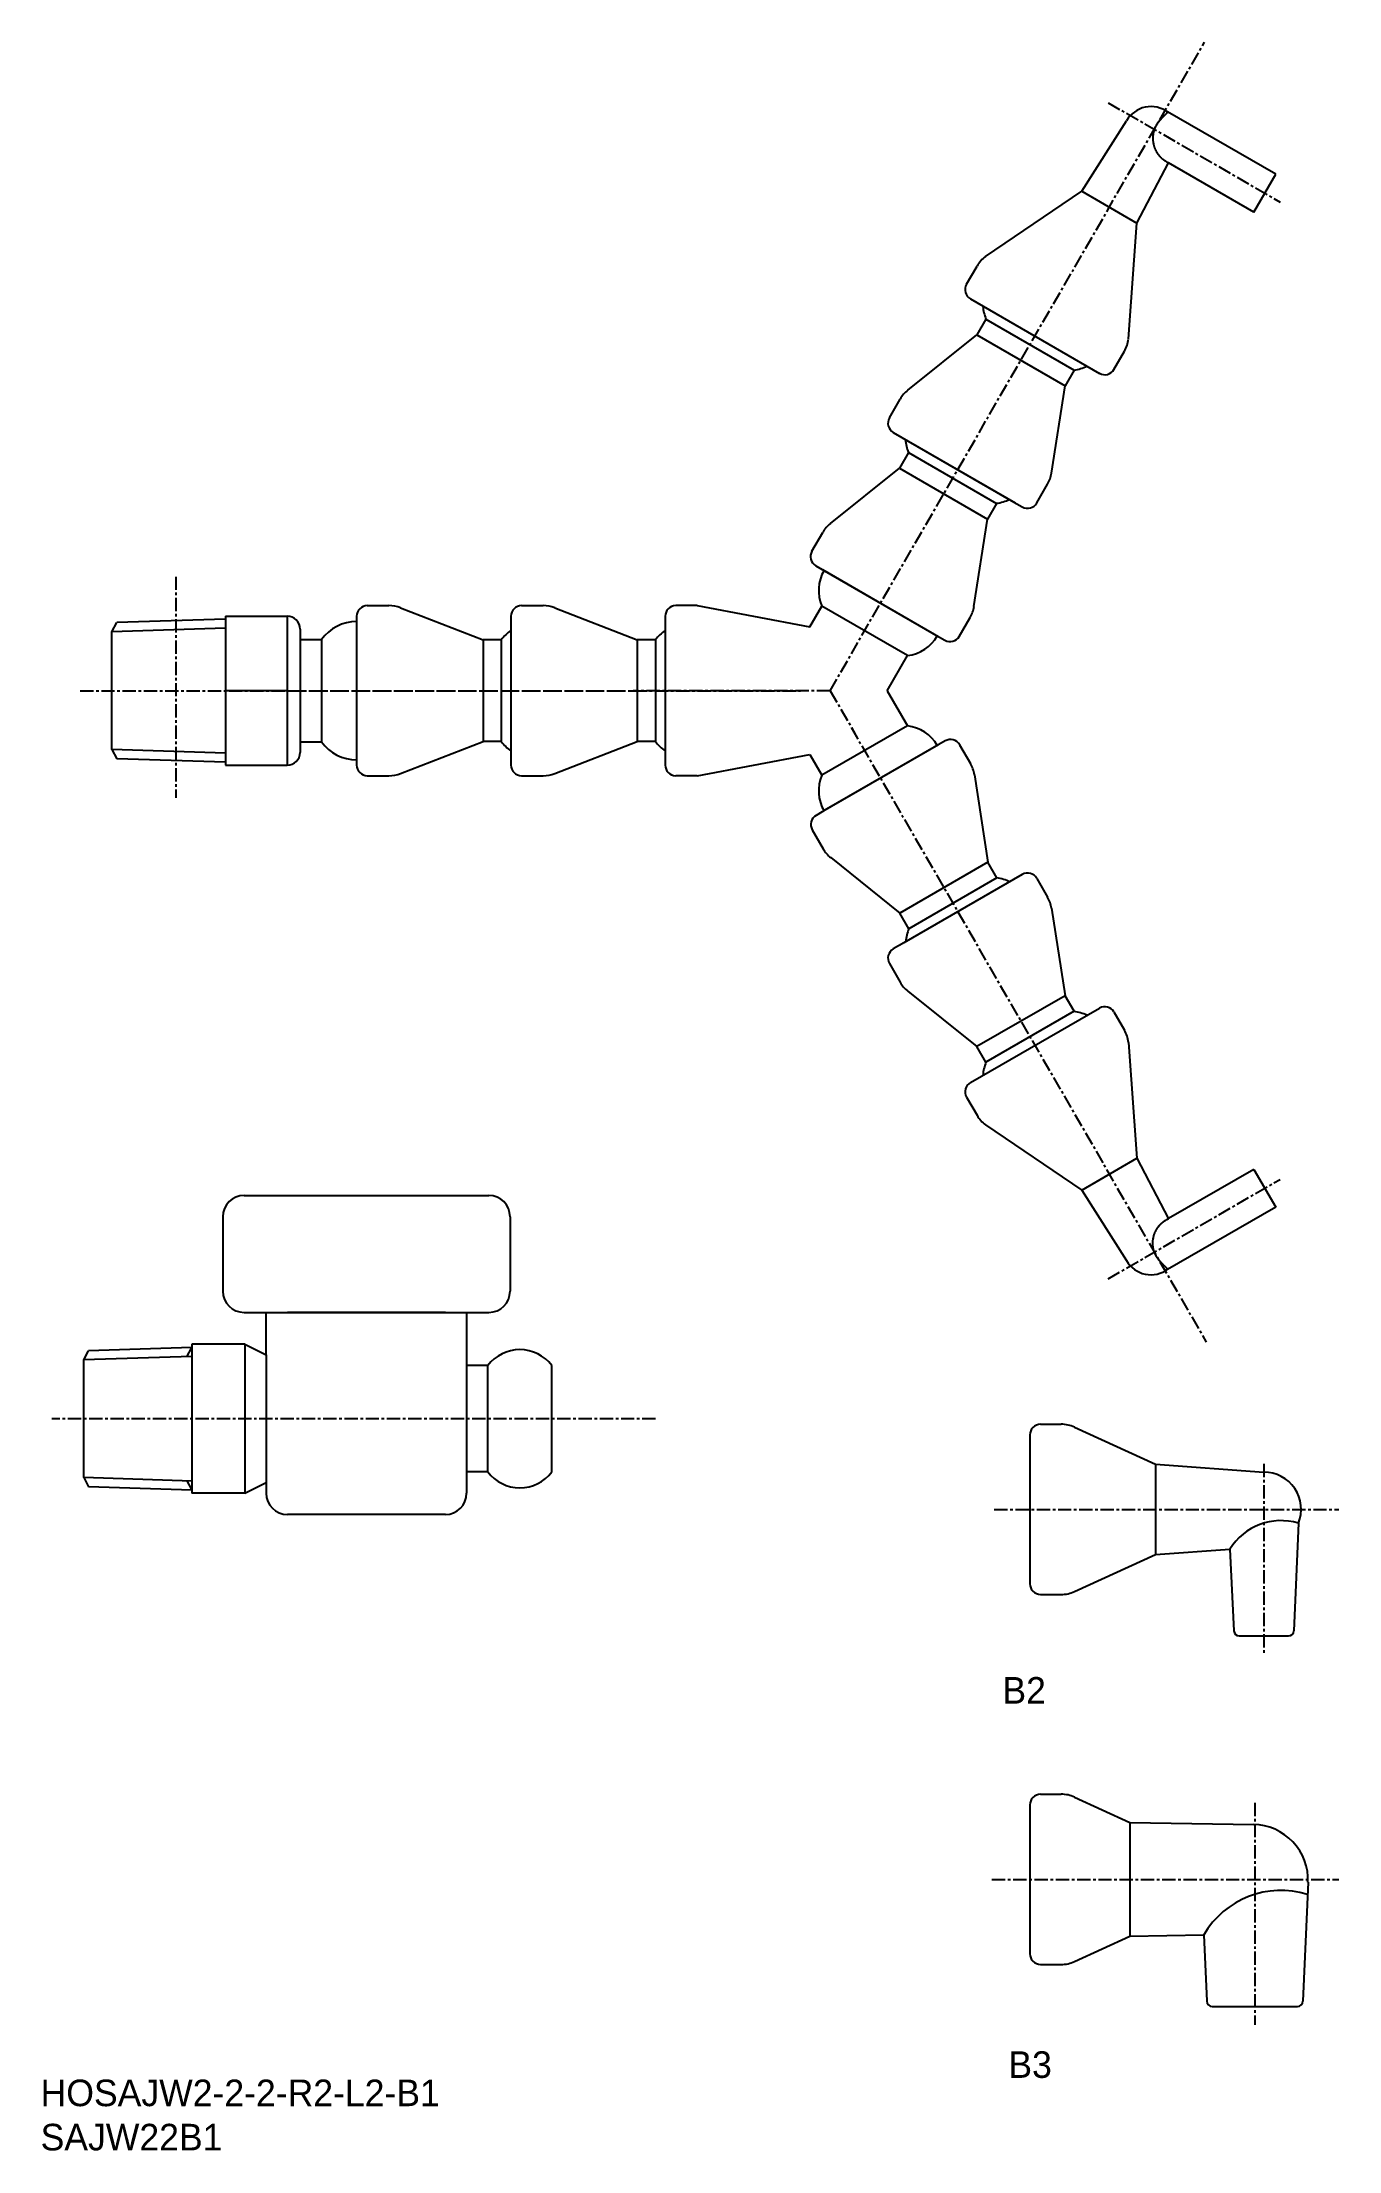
# Model space of a CAD drawing. Extents: x 359 to 481, y 324 to 522.
import ezdxf

# ---------------------------------------------------------------- set-up
doc = ezdxf.new("R2010")
doc.units = 0
doc.linetypes.add('CENTER', pattern=[2, 1.25, -0.25, 0.25, -0.25])
doc.layers.get('0').update_dxf_attribs({"linetype": 'CONTINUOUS'})
doc.layers.add('CENTER', color=1, linetype='CENTER')

msp = doc.modelspace()

# ---------------------------------------------------------------- linework, layer by layer
at = {"color": 7, "linetype": 'CONTINUOUS'}
for p, q in [((475.3, 509.96), (464.9, 515.96)), ((473.25, 506.41), (465.22, 511.04)), ((473.25, 506.41), (475.3, 509.96)), ((376.58, 468.12), (366.36, 467.8)), ((417.9, 468.4), (417.9, 454.4)), ((420.9, 469.4), (418.9, 469.4)), ((420.9, 469.4), (431.5, 467.4)), ((431.5, 467.4), (432.63, 469.35)), ((440.68, 464.7), (432.63, 469.35)), ((365.9, 466.93), (366.36, 467.8)), ((365.9, 455.87), (365.9, 466.93)), ((383.58, 466.2), (385.6, 466.2)), ((438.77, 461.4), (440.68, 464.7)), ((438.77, 461.4), (440.68, 458.1)), ((440.68, 458.1), (432.63, 453.45)), ((383.58, 456.6), (385.6, 456.6)), ((365.9, 455.87), (366.36, 454.99)), ((376.58, 454.68), (366.36, 454.99)), ((420.9, 453.4), (431.5, 455.4)), ((431.5, 455.4), (432.63, 453.45)), ((420.9, 453.4), (418.9, 453.4)), ((473.25, 416.39), (465.22, 411.76)), ((473.25, 416.39), (475.3, 412.84)), ((378.32, 413.94), (401.32, 413.94)), ((475.3, 412.84), (464.9, 406.84)), ((376.32, 411.94), (376.32, 404.94)), ((403.32, 411.94), (403.32, 404.94)), ((378.32, 402.94), (401.32, 402.94)), ((380.4, 398.94), (380.4, 402.94)), ((397.24, 402.94), (382.4, 402.94)), ((399.24, 402.94), (399.24, 385.94)), ((363.24, 398.47), (363.69, 399.34)), ((373.4, 399.65), (363.69, 399.34)), ((373.4, 399.94), (373.4, 385.94)), ((378.4, 399.94), (373.4, 399.94)), ((378.4, 399.94), (378.4, 385.94)), ((378.4, 399.94), (380.4, 398.94)), ((380.4, 398.94), (380.4, 386.94)), ((363.24, 387.4), (363.24, 398.47)), ((401.24, 397.94), (399.24, 397.94)), ((401.24, 387.94), (401.24, 397.94)), ((407.24, 387.94), (407.24, 397.94)), ((363.24, 387.4), (363.69, 386.53)), ((378.4, 385.94), (380.4, 386.94)), ((380.4, 386.94), (380.4, 385.94)), ((401.24, 387.94), (399.24, 387.94)), ((373.4, 386.23), (363.69, 386.53)), ((378.4, 385.94), (373.4, 385.94)), ((397.24, 383.94), (382.4, 383.94))]:
    msp.add_line(p, q, dxfattribs=at)
for p, q in [((457.06, 508.37), (461.26, 514.98)), ((462.25, 505.37), (465.22, 511.05)), ((448.02, 502.23), (457.06, 508.37)), ((457.06, 508.37), (462.25, 505.37)), ((461.46, 494.47), (462.25, 505.37)), ((446.23, 499.61), (447.22, 501.33)), ((446.59, 498.24), (458.72, 491.24)), ((446.59, 498.24), (458.72, 491.24)), ((446.59, 498.24), (458.72, 491.24)), ((446.59, 498.24), (458.72, 491.24)), ((448.05, 496.34), (447.2, 494.87)), ((448.05, 496.34), (456.34, 491.55)), ((448.05, 496.34), (456.34, 491.55)), ((440.71, 489.65), (447.2, 494.87)), ((447.2, 494.87), (455.49, 490.08)), ((460.08, 491.61), (461.08, 493.33)), ((454.22, 481.86), (455.49, 490.08)), ((456.34, 491.55), (455.49, 490.08)), ((438.98, 487.05), (440, 488.82)), ((439.34, 485.68), (450.47, 479.26)), ((439.97, 485.32), (450.84, 479.05)), ((433.43, 477.12), (439.92, 482.33)), ((440.77, 483.8), (439.92, 482.33)), ((439.92, 482.33), (448.2, 477.54)), ((440.77, 483.8), (449.05, 479.01)), ((440.77, 483.8), (449.05, 479.01)), ((452.83, 479.05), (453.85, 480.82)), ((449.05, 479.01), (448.2, 477.54)), ((450.47, 479.26), (451.47, 478.68)), ((431.69, 474.51), (432.71, 476.28)), ((446.93, 469.32), (448.2, 477.54)), ((432.06, 473.15), (443.19, 466.72)), ((432.69, 472.78), (443.55, 466.51)), ((376.58, 468.4), (376.58, 454.4)), ((376.58, 468.4), (376.58, 454.4)), ((376.58, 468.4), (382.38, 468.4)), ((382.38, 468.4), (382.38, 454.4)), ((388.9, 468.4), (388.9, 455.55)), ((389.9, 469.4), (391.94, 469.4)), ((393.03, 469.2), (400.78, 466.19)), ((403.4, 468.4), (403.4, 455.55)), ((404.4, 469.4), (406.44, 469.4)), ((407.53, 469.2), (415.28, 466.19)), ((445.55, 466.51), (446.57, 468.28)), ((383.58, 467.2), (383.58, 455.6)), ((385.6, 466.2), (385.6, 456.6)), ((388.9, 467.67), (388.9, 455.13)), ((400.78, 466.19), (400.78, 456.61)), ((402.48, 466.19), (400.78, 466.19)), ((402.48, 466.19), (402.48, 456.61)), ((402.48, 466.19), (402.48, 456.61)), ((403.4, 467.67), (403.4, 455.13)), ((415.28, 466.19), (415.28, 456.61)), ((416.98, 466.19), (415.28, 466.19)), ((416.98, 466.19), (416.98, 456.61)), ((416.98, 466.19), (416.98, 456.61)), ((443.19, 466.72), (444.18, 466.15)), ((382.38, 461.4), (376.58, 461.4)), ((382.38, 461.4), (376.58, 461.4)), ((393.03, 453.6), (400.78, 456.61)), ((402.48, 456.61), (400.78, 456.61)), ((407.53, 453.6), (415.28, 456.61)), ((416.98, 456.61), (415.28, 456.61)), ((443.59, 456.31), (432.72, 450.04)), ((444.22, 456.67), (433.08, 450.25)), ((445.58, 456.31), (446.6, 454.54)), ((376.58, 454.4), (382.38, 454.4)), ((388.9, 455.55), (388.9, 454.4)), ((403.4, 455.55), (403.4, 454.4)), ((389.9, 453.4), (391.94, 453.4)), ((404.4, 453.4), (406.44, 453.4)), ((446.97, 453.5), (448.24, 445.28)), ((433.08, 450.25), (432.09, 449.67)), ((431.73, 448.31), (432.75, 446.54)), ((433.46, 445.7), (439.95, 440.49)), ((448.24, 445.28), (439.95, 440.49)), ((449.09, 443.8), (448.24, 445.28)), ((450.84, 443.75), (439.97, 437.48)), ((451.47, 444.12), (440.33, 437.69)), ((449.09, 443.8), (440.8, 439.02)), ((449.09, 443.8), (440.8, 439.02)), ((452.83, 443.75), (453.85, 441.98)), ((440.8, 439.02), (439.95, 440.49)), ((454.22, 440.94), (455.49, 432.72)), ((440.33, 437.69), (439.34, 437.12)), ((438.98, 435.75), (440, 433.98)), ((440.71, 433.15), (447.2, 427.93)), ((455.49, 432.72), (447.2, 427.93)), ((456.34, 431.25), (455.49, 432.72)), ((446.59, 424.56), (458.72, 431.56)), ((446.59, 424.56), (458.72, 431.56)), ((446.59, 424.56), (458.72, 431.56)), ((446.59, 424.56), (458.72, 431.56)), ((456.34, 431.25), (448.05, 426.46)), ((456.34, 431.25), (448.05, 426.46)), ((460.08, 431.19), (461.08, 429.47)), ((461.46, 428.33), (462.25, 417.43)), ((448.05, 426.46), (447.2, 427.93)), ((446.23, 423.19), (447.22, 421.47)), ((448.02, 420.57), (457.06, 414.43)), ((457.06, 414.43), (462.25, 417.43)), ((462.25, 417.43), (465.22, 411.75)), ((457.06, 414.43), (461.26, 407.82)), ((452.18, 391.42), (452.18, 377.42)), ((452.18, 391.42), (452.18, 377.42)), ((452.18, 391.42), (452.18, 377.42)), ((452.18, 391.42), (452.18, 377.42)), ((452.18, 391.42), (452.18, 377.42)), ((452.18, 391.42), (452.18, 377.42)), ((453.18, 392.42), (455.13, 392.42)), ((456.37, 392.14), (463.98, 388.67)), ((463.98, 388.67), (463.98, 380.17)), ((463.98, 388.67), (474.18, 387.92)), ((477.43, 383.12), (477, 372.99)), ((456.37, 376.69), (463.98, 380.17)), ((463.98, 380.17), (470.99, 380.68)), ((470.99, 380.68), (471.36, 372.99)), ((453.18, 376.42), (455.13, 376.42)), ((471.86, 372.52), (476.5, 372.52)), ((453.18, 357.63), (455.13, 357.63)), ((456.37, 357.36), (461.57, 354.98)), ((452.18, 356.63), (452.18, 342.63)), ((452.18, 356.63), (452.18, 342.63)), ((452.18, 356.63), (452.18, 342.63)), ((452.18, 356.63), (452.18, 342.63)), ((452.18, 356.63), (452.18, 342.63)), ((452.18, 356.63), (452.18, 342.63)), ((452.18, 356.63), (452.18, 342.63)), ((461.57, 354.98), (461.57, 344.28)), ((461.57, 354.98), (473.22, 354.78)), ((478.33, 349.36), (477.85, 338.16)), ((456.37, 341.9), (461.57, 344.28)), ((461.57, 344.28), (468.54, 344.4)), ((468.54, 344.4), (468.81, 338.16)), ((453.18, 341.63), (455.13, 341.63)), ((469.31, 337.68), (477.35, 337.68))]:
    msp.add_line(p, q)
at = {"color": 3, "linetype": 'CONTINUOUS'}
for p, q in [((376.58, 467.27), (365.9, 466.93)), ((376.58, 455.53), (365.9, 455.87)), ((373.4, 398.79), (363.24, 398.47)), ((372.95, 398.77), (373.4, 399.65)), ((373.4, 387.08), (363.24, 387.4)), ((372.95, 387.1), (373.4, 386.23))]:
    msp.add_line(p, q, dxfattribs=at)
at = {"color": 1, "linetype": 'CENTER'}
msp.add_line((474.18, 388.69), (474.18, 370.71), dxfattribs=at)
at = {"color": 7}
for points in [[(465.15, 515.8, 0), (465.14, 515.78, 0), (465.12, 515.76, 0), (465.1, 515.74, 0), (465.08, 515.72, 0), (465.06, 515.7, 0), (465.04, 515.69, 0), (465.02, 515.67, 0), (465, 515.65, 0), (464.98, 515.63, 0), (464.96, 515.61, 0), (464.94, 515.59, 0), (464.92, 515.57, 0), (464.9, 515.56, 0), (464.88, 515.54, 0), (464.86, 515.52, 0), (464.84, 515.5, 0), (464.82, 515.48, 0), (464.81, 515.46, 0), (464.79, 515.44, 0), (464.77, 515.43, 0), (464.75, 515.41, 0), (464.73, 515.39, 0), (464.71, 515.37, 0), (464.69, 515.35, 0), (464.67, 515.33, 0), (464.66, 515.31, 0), (464.64, 515.29, 0), (464.62, 515.28, 0), (464.6, 515.26, 0), (464.58, 515.24, 0), (464.56, 515.22, 0), (464.55, 515.2, 0), (464.53, 515.18, 0), (464.51, 515.16, 0), (464.49, 515.14, 0), (464.48, 515.12, 0), (464.46, 515.1, 0), (464.44, 515.08, 0), (464.42, 515.06, 0), (464.41, 515.04, 0), (464.39, 515.02, 0), (464.37, 515, 0), (464.36, 514.98, 0), (464.34, 514.96, 0), (464.32, 514.94, 0), (464.31, 514.92, 0), (464.29, 514.9, 0), (464.28, 514.88, 0), (464.26, 514.86, 0), (464.25, 514.84, 0), (464.23, 514.82, 0), (464.22, 514.8, 0), (464.2, 514.78, 0), (464.19, 514.76, 0), (464.17, 514.74, 0), (464.16, 514.72, 0), (464.14, 514.7, 0), (464.13, 514.68, 0), (464.12, 514.65, 0), (464.1, 514.63, 0), (464.09, 514.61, 0), (464.08, 514.59, 0), (464.06, 514.57, 0), (464.05, 514.55, 0), (464.04, 514.52, 0), (464.03, 514.5, 0), (464.01, 514.48, 0), (464, 514.46, 0), (463.99, 514.43, 0), (463.98, 514.41, 0), (463.97, 514.39, 0), (463.96, 514.37, 0), (463.95, 514.34, 0), (463.93, 514.32, 0), (463.92, 514.3, 0), (463.92, 514.27, 0), (463.91, 514.25, 0), (463.9, 514.23, 0), (463.89, 514.2, 0), (463.88, 514.18, 0), (463.87, 514.16, 0), (463.86, 514.13, 0), (463.85, 514.11, 0), (463.85, 514.08, 0), (463.84, 514.06, 0), (463.83, 514.03, 0), (463.82, 514.01, 0), (463.82, 513.99, 0), (463.81, 513.96, 0), (463.8, 513.94, 0), (463.8, 513.91, 0), (463.79, 513.89, 0), (463.79, 513.86, 0), (463.78, 513.83, 0), (463.78, 513.81, 0), (463.77, 513.78, 0), (463.77, 513.76, 0), (463.77, 513.73, 0), (463.76, 513.71, 0), (463.76, 513.68, 0), (463.76, 513.65, 0), (463.75, 513.63, 0), (463.75, 513.6, 0), (463.75, 513.58, 0), (463.75, 513.55, 0), (463.74, 513.52, 0), (463.74, 513.5, 0), (463.74, 513.47, 0), (463.74, 513.45, 0), (463.74, 513.42, 0), (463.74, 513.39, 0), (463.74, 513.37, 0), (463.74, 513.34, 0), (463.74, 513.31, 0), (463.74, 513.29, 0), (463.74, 513.26, 0), (463.74, 513.23, 0), (463.74, 513.21, 0), (463.74, 513.18, 0), (463.75, 513.15, 0), (463.75, 513.13, 0), (463.75, 513.1, 0), (463.75, 513.08, 0), (463.76, 513.05, 0), (463.76, 513.02, 0), (463.76, 513, 0), (463.77, 512.97, 0), (463.77, 512.94, 0), (463.78, 512.92, 0), (463.78, 512.89, 0), (463.79, 512.87, 0), (463.79, 512.84, 0), (463.8, 512.81, 0), (463.8, 512.79, 0), (463.81, 512.76, 0), (463.81, 512.74, 0), (463.82, 512.71, 0), (463.83, 512.68, 0), (463.84, 512.66, 0), (463.84, 512.63, 0), (463.85, 512.61, 0), (463.86, 512.58, 0), (463.87, 512.56, 0), (463.87, 512.53, 0), (463.88, 512.51, 0), (463.89, 512.48, 0), (463.9, 512.46, 0), (463.91, 512.43, 0), (463.92, 512.41, 0), (463.93, 512.38, 0), (463.94, 512.36, 0), (463.95, 512.33, 0), (463.96, 512.31, 0), (463.97, 512.29, 0), (463.98, 512.26, 0), (463.99, 512.24, 0), (464.01, 512.21, 0), (464.02, 512.19, 0), (464.03, 512.17, 0), (464.04, 512.14, 0), (464.06, 512.12, 0), (464.07, 512.1, 0), (464.08, 512.08, 0), (464.09, 512.05, 0), (464.11, 512.03, 0), (464.12, 512.01, 0), (464.14, 511.98, 0), (464.15, 511.96, 0), (464.16, 511.94, 0), (464.18, 511.92, 0), (464.19, 511.9, 0), (464.21, 511.88, 0), (464.22, 511.85, 0), (464.24, 511.83, 0), (464.26, 511.81, 0), (464.27, 511.79, 0), (464.29, 511.77, 0), (464.3, 511.75, 0), (464.32, 511.73, 0), (464.34, 511.71, 0), (464.35, 511.69, 0), (464.37, 511.67, 0), (464.39, 511.65, 0), (464.41, 511.63, 0), (464.42, 511.61, 0), (464.44, 511.59, 0), (464.46, 511.58, 0), (464.48, 511.56, 0), (464.5, 511.54, 0), (464.52, 511.52, 0), (464.53, 511.5, 0), (464.55, 511.48, 0), (464.57, 511.47, 0), (464.59, 511.45, 0), (464.61, 511.43, 0), (464.63, 511.42, 0), (464.65, 511.4, 0), (464.67, 511.38, 0), (464.69, 511.37, 0), (464.71, 511.35, 0), (464.73, 511.34, 0), (464.75, 511.32, 0), (464.77, 511.31, 0), (464.8, 511.29, 0), (464.82, 511.28, 0), (464.84, 511.26, 0), (464.86, 511.25, 0), (464.88, 511.23, 0), (464.9, 511.22, 0), (464.93, 511.21, 0), (464.95, 511.19, 0), (464.97, 511.18, 0), (464.99, 511.17, 0), (465.01, 511.15, 0), (465.04, 511.14, 0), (465.06, 511.13, 0), (465.08, 511.12, 0), (465.1, 511.11, 0), (465.13, 511.09, 0), (465.15, 511.08, 0), (465.17, 511.07, 0), (465.2, 511.06, 0), (465.22, 511.04, 0)], [(465.15, 407, 0), (465.14, 407.02, 0), (465.12, 407.04, 0), (465.1, 407.06, 0), (465.08, 407.08, 0), (465.06, 407.1, 0), (465.04, 407.11, 0), (465.02, 407.13, 0), (465, 407.15, 0), (464.98, 407.17, 0), (464.96, 407.19, 0), (464.94, 407.21, 0), (464.92, 407.22, 0), (464.9, 407.24, 0), (464.88, 407.26, 0), (464.86, 407.28, 0), (464.84, 407.3, 0), (464.82, 407.32, 0), (464.81, 407.34, 0), (464.79, 407.36, 0), (464.77, 407.37, 0), (464.75, 407.39, 0), (464.73, 407.41, 0), (464.71, 407.43, 0), (464.69, 407.45, 0), (464.67, 407.47, 0), (464.66, 407.49, 0), (464.64, 407.51, 0), (464.62, 407.52, 0), (464.6, 407.54, 0), (464.58, 407.56, 0), (464.56, 407.58, 0), (464.55, 407.6, 0), (464.53, 407.62, 0), (464.51, 407.64, 0), (464.49, 407.66, 0), (464.48, 407.68, 0), (464.46, 407.7, 0), (464.44, 407.72, 0), (464.42, 407.74, 0), (464.41, 407.76, 0), (464.39, 407.78, 0), (464.37, 407.8, 0), (464.36, 407.82, 0), (464.34, 407.84, 0), (464.32, 407.86, 0), (464.31, 407.88, 0), (464.29, 407.9, 0), (464.28, 407.92, 0), (464.26, 407.94, 0), (464.25, 407.96, 0), (464.23, 407.98, 0), (464.22, 408, 0), (464.2, 408.02, 0), (464.19, 408.04, 0), (464.17, 408.06, 0), (464.16, 408.08, 0), (464.14, 408.1, 0), (464.13, 408.12, 0), (464.12, 408.15, 0), (464.1, 408.17, 0), (464.09, 408.19, 0), (464.08, 408.21, 0), (464.06, 408.23, 0), (464.05, 408.25, 0), (464.04, 408.28, 0), (464.03, 408.3, 0), (464.01, 408.32, 0), (464, 408.34, 0), (463.99, 408.36, 0), (463.98, 408.39, 0), (463.97, 408.41, 0), (463.96, 408.43, 0), (463.95, 408.46, 0), (463.93, 408.48, 0), (463.92, 408.5, 0), (463.92, 408.53, 0), (463.91, 408.55, 0), (463.9, 408.57, 0), (463.89, 408.6, 0), (463.88, 408.62, 0), (463.87, 408.64, 0), (463.86, 408.67, 0), (463.85, 408.69, 0), (463.85, 408.72, 0), (463.84, 408.74, 0), (463.83, 408.77, 0), (463.82, 408.79, 0), (463.82, 408.81, 0), (463.81, 408.84, 0), (463.8, 408.86, 0), (463.8, 408.89, 0), (463.79, 408.91, 0), (463.79, 408.94, 0), (463.78, 408.97, 0), (463.78, 408.99, 0), (463.77, 409.02, 0), (463.77, 409.04, 0), (463.77, 409.07, 0), (463.76, 409.09, 0), (463.76, 409.12, 0), (463.76, 409.15, 0), (463.75, 409.17, 0), (463.75, 409.2, 0), (463.75, 409.22, 0), (463.75, 409.25, 0), (463.74, 409.28, 0), (463.74, 409.3, 0), (463.74, 409.33, 0), (463.74, 409.35, 0), (463.74, 409.38, 0), (463.74, 409.41, 0), (463.74, 409.43, 0), (463.74, 409.46, 0), (463.74, 409.49, 0), (463.74, 409.51, 0), (463.74, 409.54, 0), (463.74, 409.57, 0), (463.74, 409.59, 0), (463.74, 409.62, 0), (463.75, 409.64, 0), (463.75, 409.67, 0), (463.75, 409.7, 0), (463.75, 409.72, 0), (463.76, 409.75, 0), (463.76, 409.78, 0), (463.76, 409.8, 0), (463.77, 409.83, 0), (463.77, 409.86, 0), (463.78, 409.88, 0), (463.78, 409.91, 0), (463.79, 409.93, 0), (463.79, 409.96, 0), (463.8, 409.99, 0), (463.8, 410.01, 0), (463.81, 410.04, 0), (463.81, 410.06, 0), (463.82, 410.09, 0), (463.83, 410.12, 0), (463.84, 410.14, 0), (463.84, 410.17, 0), (463.85, 410.19, 0), (463.86, 410.22, 0), (463.87, 410.24, 0), (463.87, 410.27, 0), (463.88, 410.29, 0), (463.89, 410.32, 0), (463.9, 410.34, 0), (463.91, 410.37, 0), (463.92, 410.39, 0), (463.93, 410.42, 0), (463.94, 410.44, 0), (463.95, 410.47, 0), (463.96, 410.49, 0), (463.97, 410.51, 0), (463.98, 410.54, 0), (463.99, 410.56, 0), (464.01, 410.59, 0), (464.02, 410.61, 0), (464.03, 410.63, 0), (464.04, 410.66, 0), (464.06, 410.68, 0), (464.07, 410.7, 0), (464.08, 410.72, 0), (464.09, 410.75, 0), (464.11, 410.77, 0), (464.12, 410.79, 0), (464.14, 410.82, 0), (464.15, 410.84, 0), (464.16, 410.86, 0), (464.18, 410.88, 0), (464.19, 410.9, 0), (464.21, 410.92, 0), (464.22, 410.94, 0), (464.24, 410.97, 0), (464.26, 410.99, 0), (464.27, 411.01, 0), (464.29, 411.03, 0), (464.3, 411.05, 0), (464.32, 411.07, 0), (464.34, 411.09, 0), (464.35, 411.11, 0), (464.37, 411.13, 0), (464.39, 411.15, 0), (464.41, 411.17, 0), (464.42, 411.19, 0), (464.44, 411.21, 0), (464.46, 411.22, 0), (464.48, 411.24, 0), (464.5, 411.26, 0), (464.52, 411.28, 0), (464.53, 411.3, 0), (464.55, 411.32, 0), (464.57, 411.33, 0), (464.59, 411.35, 0), (464.61, 411.37, 0), (464.63, 411.38, 0), (464.65, 411.4, 0), (464.67, 411.42, 0), (464.69, 411.43, 0), (464.71, 411.45, 0), (464.73, 411.46, 0), (464.75, 411.48, 0), (464.77, 411.49, 0), (464.8, 411.51, 0), (464.82, 411.52, 0), (464.84, 411.54, 0), (464.86, 411.55, 0), (464.88, 411.57, 0), (464.9, 411.58, 0), (464.93, 411.59, 0), (464.95, 411.61, 0), (464.97, 411.62, 0), (464.99, 411.63, 0), (465.01, 411.64, 0), (465.04, 411.66, 0), (465.06, 411.67, 0), (465.08, 411.68, 0), (465.1, 411.69, 0), (465.13, 411.71, 0), (465.15, 411.72, 0), (465.17, 411.73, 0), (465.2, 411.74, 0), (465.22, 411.76, 0)]]:
    msp.add_polyline3d(points, dxfattribs=at)
at = {"color": 7, "linetype": 'CONTINUOUS'}
for centre, radius, start, end in [((463.57, 513.65), 2.67, 53.5652, 150), ((452.29, 498), 4.55, 185.4351, 201.4281), ((455.66, 496.05), 4.55, 278.5719, 294.5649), ((445, 485.46), 4.55, 185.4351, 201.4281), ((448.38, 483.52), 4.55, 278.5719, 294.5649), ((436.08, 470.83), 3.75, 150, 203.1301), ((418.9, 468.4), 1, 90, 180), ((388.9, 463.85), 4.05, 90, 144.5107), ((406.04, 463.35), 4.55, 125.4351, 141.4281), ((420.54, 463.35), 4.55, 125.4351, 141.4281), ((440.23, 468.43), 3.75, 276.8699, 330), ((440.23, 454.37), 3.75, 30, 83.1301), ((388.9, 458.95), 4.05, 215.4893, 270), ((406.04, 459.45), 4.55, 218.5719, 234.5649), ((420.54, 459.45), 4.55, 218.5719, 234.5649), ((418.9, 454.4), 1, 180, 270), ((436.08, 451.97), 3.75, 156.8699, 210), ((448.41, 439.3), 4.55, 65.4351, 81.4281), ((445.04, 437.36), 4.55, 158.5719, 174.5649), ((455.66, 426.74), 4.55, 65.4351, 81.4281), ((452.29, 424.8), 4.55, 158.5719, 174.5649), ((378.32, 411.94), 2, 90, 180), ((401.32, 411.94), 2, 0, 90), ((463.57, 409.15), 2.67, 210, 306.4348), ((378.32, 404.94), 2, 180, 270), ((401.32, 404.94), 2, 270, 0), ((404.24, 395.69), 3.75, 36.8699, 143.1301), ((404.24, 390.19), 3.75, 216.8699, 323.1301), ((382.4, 385.94), 2, 180, 270), ((397.24, 385.94), 2, 270, 0)]:
    msp.add_arc(centre, radius, start, end, dxfattribs=at)
for centre, radius, start, end in [((449.82, 499.83), 3, 126.9109, 150), ((447.09, 499.11), 1, 150, 240), ((458.48, 494.83), 3, 330, 353.0389), ((459.22, 492.11), 1, 240, 330), ((442.59, 487.32), 3, 128.7832, 150), ((439.84, 486.55), 1, 150, 240), ((451.25, 482.32), 3, 330, 351.2168), ((451.97, 479.55), 1, 240, 330), ((435.31, 474.78), 3, 128.7832, 150), ((432.56, 474.01), 1, 150, 240), ((382.38, 467.2), 1.2, 0, 90), ((389.9, 468.4), 1, 90, 180), ((391.94, 466.4), 3, 68.7832, 90), ((404.4, 468.4), 1, 90, 180), ((406.44, 466.4), 3, 68.7832, 90), ((443.97, 469.78), 3, 330, 351.2168), ((444.68, 467.01), 1, 240, 330), ((444.72, 455.81), 1, 30, 120), ((382.38, 455.6), 1.2, 270, 0), ((389.9, 454.4), 1, 180, 270), ((404.4, 454.4), 1, 180, 270), ((444, 453.04), 3, 8.7832, 30), ((391.94, 456.4), 3, 270, 291.2168), ((406.44, 456.4), 3, 270, 291.2168), ((432.59, 448.81), 1, 120, 210), ((435.34, 448.04), 3, 210, 231.2168), ((451.97, 443.25), 1, 30, 120), ((451.25, 440.48), 3, 8.7832, 30), ((439.84, 436.25), 1, 120, 210), ((442.59, 435.48), 3, 210, 231.2168), ((459.22, 430.69), 1, 30, 120), ((458.48, 427.97), 3, 6.9611, 30), ((447.09, 423.69), 1, 120, 210), ((449.82, 422.97), 3, 210, 233.0891), ((453.18, 391.42), 1, 90, 180), ((455.13, 389.42), 3, 65.4246, 90), ((474.18, 384.42), 3.5, 338.1963, 90), ((475.8, 377.69), 5.67, 73.3329, 148.1091), ((453.18, 377.42), 1, 180, 270), ((455.13, 379.42), 3, 270, 294.5754), ((471.86, 373.02), 0.5, 182.7006, 270), ((476.5, 373.02), 0.5, 270, 357.5712), ((453.18, 356.63), 1, 90, 180), ((455.13, 354.63), 3, 65.4246, 90), ((473.13, 349.58), 5.2, 357.5527, 89.0253), ((475.8, 340.19), 8.4, 72.8537, 149.8875), ((453.18, 342.63), 1, 180, 270), ((455.13, 344.63), 3, 270, 294.5754), ((469.31, 338.18), 0.5, 182.4473, 270), ((477.35, 338.18), 0.5, 270, 357.5527)]:
    msp.add_arc(centre, radius, start, end)
at = {"layer": 'CENTER', "color": 1, "linetype": 'CENTER'}
for p, q in [((433.4, 461.4), (468.61, 522.38)), ((459.54, 516.69), (475.72, 507.35)), ((371.91, 472.12), (371.91, 451.32)), ((362.9, 461.4), (398.04, 461.4)), ((382.43, 461.4), (416.11, 461.4)), ((396.93, 461.4), (430.61, 461.4)), ((433.4, 461.4), (414.9, 461.4)), ((433.4, 461.4), (468.77, 400.14)), ((433.4, 461.4), (441.15, 447.98)), ((459.54, 406.11), (475.72, 415.45)), ((417, 392.94), (360.24, 392.94))]:
    msp.add_line(p, q, dxfattribs=at)
at = {"layer": 'CENTER', "linetype": 'CENTER'}
for p, q in [((448.83, 384.42), (481.22, 384.42)), ((473.33, 356.83), (473.33, 335.94)), ((448.62, 349.63), (481.22, 349.63))]:
    msp.add_line(p, q, dxfattribs=at)

# ---------------------------------------------------------------- texts
at = {"color": 7, "linetype": 'CONTINUOUS'}
for s, p in [('B2', (449.6, 366.15)), ('B3', (450.16, 330.96)), ('HOSAJW2-2-2-R2-L2-B1', (359.19, 328.3)), ('SAJW22B1', (359.19, 324.14))]:
    msp.add_text(s, height=2.5, dxfattribs=at).set_placement(p)

doc.saveas('drawing.dxf')
